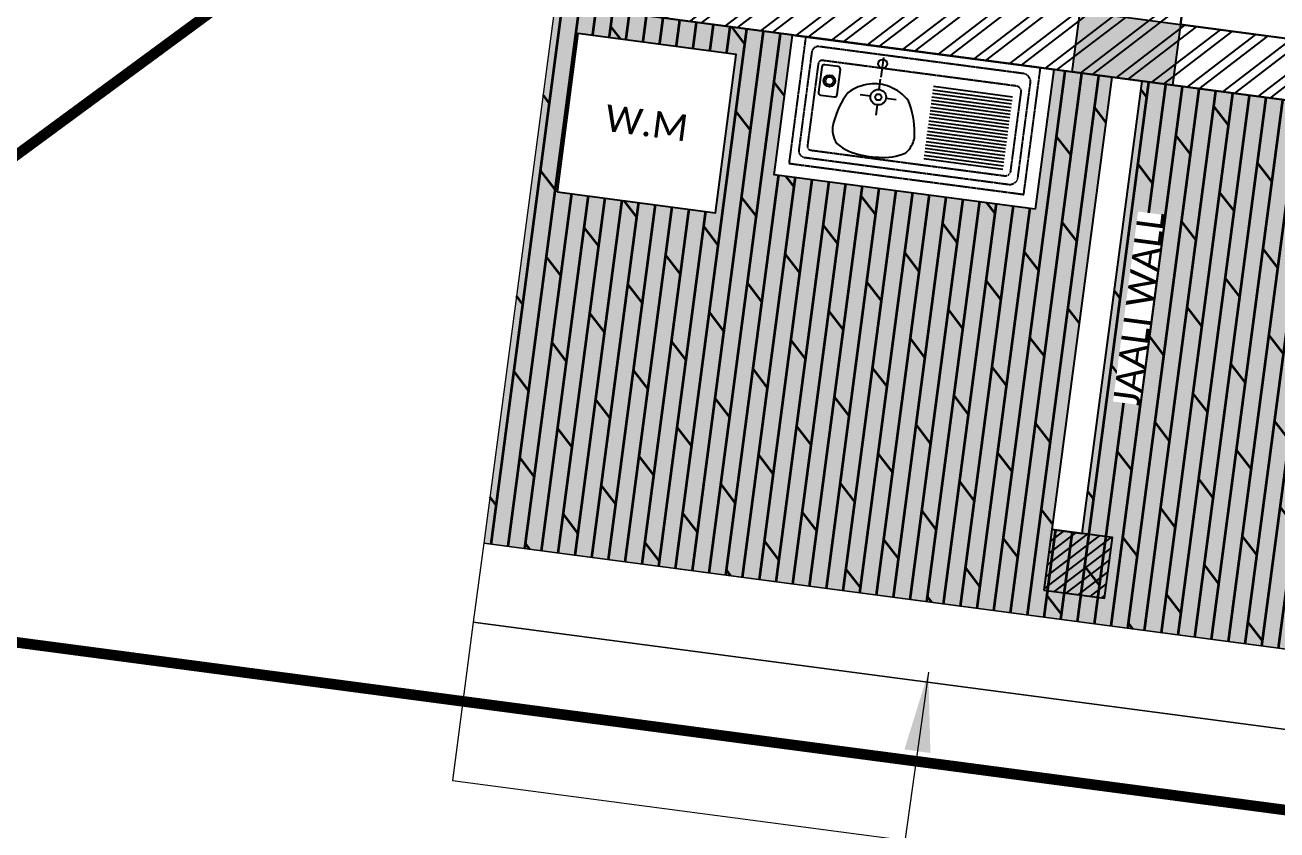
# Model space of a CAD drawing. Header units: millimetres. Extents: x -176651 to 424033, y -469666 to 486614.
# Drawn here: x 102378 to 107082, y 86831 to 89857 of the extents above; entities that cross this region are included whole.
import ezdxf

# ---------------------------------------------------------------- set-up
doc = ezdxf.new("R2010")
doc.units = ezdxf.units.MM
doc.set_wipeout_variables(frame=1)
doc.linetypes.add('1625_East Villa$0$DASHED', pattern=[0.75, 0.5, -0.25])
doc.linetypes.add('1625E_Roof Plan$0$DASHED', pattern=[0.75, 0.5, -0.25])
for name, color, linetype in [('1625_East Villa$0$ad-Arrow', 8, 'Continuous'), ('1625_East Villa$0$ad-Elevation 10', 8, 'Continuous'), ('1625_East Villa$0$ad-Furniture', 8, 'Continuous'), ('1625_East Villa$0$ad-Verandah', 8, 'Continuous'), ('1625_East Villa$0$ad-Wall', 8, 'Continuous'), ('1625_East Villa$0$ad-Wall hatch', 8, 'Continuous'), ('1625E_Columns$0$ad-Column', 8, 'Continuous'), ('1625E_Columns$0$ad-Column Hatch', 8, 'Continuous'), ('1625E_Columns$0$ad-MS Column', 8, 'Continuous'), ('1625E_Roof Plan$0$ad-Primary Roof', 8, 'Continuous'), ('ad-Plinth', 8, 'Continuous'), ('ad-Verandah', 33, 'Continuous')]:
    doc.layers.add(name, color=color, linetype=linetype)
doc.layers.add('1625_East Villa$0$ad-Landscape', color=8, linetype='Continuous', lineweight=35)
doc.styles.add('1625_East Villa$0$6 U T S R N_Corridor-Basement$0$grid_text', font='verdana.ttf', dxfattribs={"width": 0.9})
doc.styles.add('1625_East Villa$0$6 U T S R N_Corridor-Basement$0$Standard', font='arial.ttf')
doc.styles.add('1625_East Villa$0$Standard', font='calibril.ttf')
doc.dimstyles.new('1625_East Villa$0$6 U T S R N_Corridor-Basement$0$1.125', dxfattribs={"dimtxt": 350, "dimasz": 100, "dimexe": 75, "dimexo": 50, "dimgap": 50, "dimtad": 0, "dimdec": 0, "dimzin": 0, "dimdsep": 46, "dimtxsty": '1625_East Villa$0$6 U T S R N_Corridor-Basement$0$grid_text', "dimblk": '1625_East Villa$0$6 U T S R N_Corridor-Basement$0$_ArchTick', "dimcen": 0, "dimdle": 75, "dimclrd": 256, "dimclre": 8, "dimclrt": 7, "dimadec": 3, "dimazin": 0, "dimtfac": 1, "dimtdec": 0, "dimtofl": 0, "dimtmove": 2, "dimatfit": 2, "dimfxl": 80, "dimtolj": 1, "dimtzin": 0, "dimlwd": 18, "dimlwe": 9, "dimarcsym": 0})

# ---------------------------------------------------------------- blocks, each defined once
blk = doc.blocks.new('A$C92fa9908')
at = {"layer": 'ad-Plinth', "ltscale": 5}
blk.add_lwpolyline([(0, 13620), (12120, 13620), (12120, 0), (0, 0), (0, 4745), (2830, 4745), (2830, 8645), (0, 8645)], close=True, dxfattribs=at)
at = {"layer": 'ad-Verandah', "lineweight": 9}
blk.add_lwpolyline([(13650, 4745), (12120, 4745), (12120, 0), (6200, 0), (6200, -2045), (13650, -2045)], close=True, dxfattribs=at)
blk = doc.blocks.new('zw$C194')
at = {"layer": 'ad-Plinth', "ltscale": 5, "rotation": 352.4703876422698}
blk.add_blockref('A$C92fa9908', (-93615.8, -338009.3), dxfattribs=at)
blk = doc.blocks.new('1625_East Villa$0$6 BCDFGHJKX_Typical Floor plan$0$zw$6679')
blk.add_wipeout([(0, 0), (990, 0), (990, -529.6), (0, -529.6)])
at = {"color": 0}
for p, q in [((350, -39.1), (350, -113.6)), ((350, -160.1), (350, -121.3)), ((850, -122.9), (550, -122.3)), ((550, -135.3), (850, -135.9)), ((550, -148.3), (850, -148.9)), ((550, -161.2), (850, -161.9)), ((550, -174.2), (850, -174.9)), ((550, -187.2), (850, -187.9)), ((320.7, -189.4), (281.9, -189.4)), ((350, -218.7), (350, -257.4)), ((379.4, -189.4), (418.1, -189.4)), ((550, -200.2), (850, -200.8)), ((550, -213.2), (850, -213.8)), ((550, -226.2), (850, -226.8)), ((550, -239.1), (850, -239.8)), ((550, -252.1), (850, -252.8)), ((550, -265.1), (850, -265.8)), ((550, -278.5), (850, -279.1)), ((550, -291.5), (850, -292.1)), ((550, -304.4), (850, -305.1)), ((550, -317.4), (850, -318.1)), ((550, -330.4), (850, -331.1)), ((550, -343.4), (850, -344)), ((550, -356.4), (850, -357)), ((550, -369.4), (850, -370)), ((550, -382.3), (850, -383)), ((550, -395.3), (850, -396))]:
    blk.add_line(p, q, dxfattribs=at)
blk.add_lwpolyline([(990, -529.6), (0, -529.6), (0, 0), (990, 0)], close=True)
at = {"color": 0, "linetype": '1625_East Villa$0$DASHED'}
blk.add_lwpolyline([(940, -480), (940, 0), (50, 0), (50, -480)], close=True, dxfattribs=at)
for points in [[(910, -425), (910, -55, 0.313965), (881, -30), (105, -30, 0.414214), (80, -55), (80, -425, 0.414214), (105, -450), (881, -450, 0.313965)], [(880, -405), (880, -95, 0.25996), (861, -80), (125, -80, 0.414214), (110, -95), (110, -405, 0.414214), (125, -420), (861, -420, 0.25996)]]:
    blk.add_lwpolyline(points, format="xyb", close=True, dxfattribs=at)
at = {"color": 0}
blk.add_lwpolyline([(125, -105), (125, -200.2, 0.414214), (135, -210.2), (185.4, -210.2, 0.414214), (195.4, -200.2), (195.4, -105, 0.414214), (185.4, -95), (135, -95, 0.414214)], format="xyb", close=True, dxfattribs=at)
for centre, radius in [((350, -62.6), 16.5), ((160.2, -152.6), 22), ((160.2, -152.6), 15), ((350, -189.4), 29.3), ((350, -189.4), 11.7)]:
    blk.add_circle(centre, radius, dxfattribs=at)
for points in [[(388.1, -145.4), (362.9, -137.9), (336.1, -137.9), (311, -145.4)], [(234.6, -187.7), (214.3, -224.4), (201.1, -264.6), (195.9, -306.2)], [(311, -145.4), (282.2, -152.3), (255.8, -166.9), (234.6, -187.7)], [(464.5, -187.7), (443.3, -167), (416.9, -152.3), (388.1, -145.4)], [(503.2, -306.2), (498, -264.6), (484.8, -224.4), (464.5, -187.7)], [(195.9, -306.2), (192.7, -321.9), (194.4, -338.2), (200.9, -352.7)], [(498.2, -352.8), (504.7, -338.2), (506.5, -321.9), (503.3, -306.2)], [(200.9, -352.8), (204.3, -364.1), (210.4, -374.3), (218.8, -382.6)], [(480.3, -382.6), (488.7, -374.3), (494.8, -364.1), (498.2, -352.8)], [(218.8, -382.6), (248.9, -401.4), (283.5, -411.9), (318.9, -412.9)], [(318.9, -412.9), (335.4, -415.6), (352.1, -416.2), (368.7, -414.4)], [(368.7, -414.4), (372.5, -413.8), (376.2, -412.9), (379.9, -411.9)], [(380.2, -412.9), (415.7, -411.9), (450.2, -401.4), (480.3, -382.6)]]:
    blk.add_open_spline(points, degree=3, dxfattribs=at)
blk = doc.blocks.new('1625_East Villa$0$zw$D357')
at = {"layer": '1625_East Villa$0$ad-Elevation 10', "insert": (215, -847.5), "char_height": 100, "width": 720.07, "attachment_point": 5, "rotation": 90, "style": '1625_East Villa$0$6 U T S R N_Corridor-Basement$0$Standard', "bg_fill": 3, "box_fill_scale": 1, "bg_fill_color": 257, "bg_fill_transparency": 0}
blk.add_mtext('{\\fCalibri Light|b0|i0|c0|p34;JAALI WALL}', dxfattribs=at)
blk.add_wipeout([(0, 0), (115, 0), (115, -1715), (0, -1715)])
at = {"layer": '1625_East Villa$0$ad-Elevation 10'}
blk.add_lwpolyline([(115, -1715), (115, 0), (0, 0), (0, -1715)], close=True, dxfattribs=at)
blk = doc.blocks.new('1625_East Villa$0$zw$3FE3')
blk.add_wipeout([(-300, -300), (-300, 300), (300, 300), (300, -300)])
at = {"layer": '1625_East Villa$0$ad-Furniture'}
blk.add_lwpolyline([(-300, -300), (300, -300), (300, 300), (-300, 300)], close=True, dxfattribs=at)
at = {"layer": '1625_East Villa$0$ad-Furniture', "insert": (0, 0), "char_height": 100, "width": 393.189, "attachment_point": 5, "style": '1625_East Villa$0$Standard', "bg_fill": 2}
blk.add_mtext('\\pxqc;W.M', dxfattribs=at)
blk = doc.blocks.new('1625_East Villa$0$zw$D46D')
at = {"layer": '1625_East Villa$0$ad-Furniture'}
blk.add_lwpolyline([(8540, 2680), (9140, 2680), (9140, 230), (8540, 230)], close=True, dxfattribs=at)
for name, p in [('1625_East Villa$0$zw$D357', (8310, 0)), ('1625_East Villa$0$6 BCDFGHJKX_Typical Floor plan$0$zw$6679', (7100, 0)), ('1625_East Villa$0$zw$3FE3', (6600, -400))]:
    blk.add_blockref(name, p, dxfattribs=at)
blk = doc.blocks.new('1625_East Villa$0$zw$42B5')
at = {"layer": '1625_East Villa$0$ad-Wall hatch', "transparency": 33554610}
h = blk.add_hatch(dxfattribs=at)
h.set_pattern_fill('ANSI32', color=256, scale=10)
h.set_pattern_definition([(45, (-1040635.14, 674820.02), (-67.351921, 67.351921), []), (45, (-1040590.24, 674820.02), (-67.351921, 67.351921), [])])
h.paths.add_polyline_path([(12120, 13620), (12120, 10220), (11890, 10220), (11890, 13390), (7240, 13390), (7240, 8645), (4245, 8645), (4245, 8875), (4445, 8875), (4445, 9370), (4560, 9370), (4560, 8760), (7010, 8760), (7010, 10500), (6360, 10500), (6360, 10615), (7010, 10615), (7010, 13390), (4560, 13390), (4560, 10615), (5560, 10615), (5560, 10500), (4445, 10500), (4445, 13390), (230, 13390), (230, 8875), (3345, 8875), (3345, 8645), (3060, 8645), (3060, 4745), (3345, 4745), (3345, 4515), (230, 4515), (230, 230), (4995, 230), (4995, 3130), (6060, 3130), (6060, 3015), (5110, 3015), (5110, 230), (8310, 230), (8310, 3015), (6860, 3015), (6860, 3130), (8310, 3130), (8310, 4630), (5110, 4630), (5110, 3930), (4995, 3930), (4995, 4515), (4245, 4515), (4245, 4745), (8540, 4745), (8540, 230), (9240, 230), (9240, 0), (0, 0), (0, 4745), (2830, 4745), (2830, 8645), (0, 8645), (0, 13620)])
at = {"layer": '1625_East Villa$0$ad-Wall'}
for points in [[(230, 230), (4995, 230), (4995, 3130), (6060, 3130), (6060, 3015), (5110, 3015), (5110, 230), (8310, 230), (8310, 3015), (6860, 3015), (6860, 3130), (8310, 3130), (8310, 4630), (5110, 4630), (5110, 3930), (4995, 3930), (4995, 4515), (4245, 4515), (4245, 4745), (8540, 4745), (8540, 230), (9240, 230)], [(9240, 0), (0, 0), (0, 4745)]]:
    blk.add_lwpolyline(points, dxfattribs=at)
blk = doc.blocks.new('1625_East Villa$0$6 U T S R N_Corridor-Basement$0$_ArchTick')
at = {"color": 0, "linetype": 'ByBlock', "const_width": 0.15}
blk.add_lwpolyline([(-0.5, -0.5), (0.5, 0.5)], dxfattribs=at)
blk = doc.blocks.new('1625E_Roof Plan')
at = {"layer": '1625E_Roof Plan$0$ad-Primary Roof', "linetype": '1625E_Roof Plan$0$DASHED', "ltscale": 2, "const_width": 40}
blk.add_lwpolyline([(12570, -2645), (2380, -2645), (7475, 2255)], close=True, dxfattribs=at)
blk = doc.blocks.new('1625E_Columns$0$A$C42b14ea2')
at = {"layer": '1625E_Columns$0$ad-MS Column'}
h = blk.add_hatch(dxfattribs=at)
h.set_pattern_fill('ANSI31', color=256, scale=10)
h.set_pattern_definition([(45, (-1729784.14, 638048.958), (-22.4506403, 22.4506403), [])])
h.paths.add_polyline_path([(0, 0), (230, 0), (230, 230), (0, 230)])
blk.add_lwpolyline([(0, 0), (230, 0), (230, 230), (0, 230)], close=True, dxfattribs=at)
blk = doc.blocks.new('1625E_Columns$0$zw$6AA0')
at = {"layer": '1625E_Columns$0$ad-Column Hatch', "transparency": 33554687}
h = blk.add_hatch(color=256, dxfattribs=at)
h.dxf.hatch_style = 1
h.paths.add_polyline_path([(0, -230), (380, -230), (380, 0), (0, 0)])
at = {"layer": '1625E_Columns$0$ad-Column'}
blk.add_lwpolyline([(0, -230), (380, -230), (380, 0), (0, 0)], close=True, dxfattribs=at)
blk = doc.blocks.new('1625E_Columns')
at = {"rotation": 359.9999999999997}
blk.add_blockref('1625E_Columns$0$A$C42b14ea2', (8310, -1945), dxfattribs=at)
at = {"layer": '1625E_Columns$0$ad-Column', "xscale": -1, "rotation": 180}
blk.add_blockref('1625E_Columns$0$zw$6AA0', (8160, 0), dxfattribs=at)
blk = doc.blocks.new('1625_East Villa$0$zw$959F')
at = {"transparency": 33554559}
h = blk.add_hatch(color=43, dxfattribs=at)
h.dxf.hatch_style = 1
h.paths.add_polyline_path([(1530, -8875), (0, -8875), (0, -13620), (-5920, -13620), (-5920, -15665), (1530, -15665)])
at = {"layer": '1625_East Villa$0$ad-Landscape', "transparency": 33554687}
h = blk.add_hatch(dxfattribs=at)
h.set_pattern_fill('DOLMIT', color=44, scale=10, angle=90)
h.set_pattern_definition([(90, (-1096435.54, 661200.024), (-63.5, 5e-14), []), (135, (-1096435.54, 661200.02), (-126.999913, -126.999913), [89.80256, -179.605122])])
h.paths.add_polyline_path([(1530, -8875), (0, -8875), (0, -13620), (-5920, -13620), (-5920, -15665), (1530, -15665)])
at = {"layer": '1625_East Villa$0$ad-Verandah', "lineweight": 9}
for points in [[(1530, -8875), (0, -8875), (0, -13620), (-5920, -13620), (-5920, -15665), (1530, -15665)], [(-5920, -15665), (-5920, -15965), (-2485, -15965), (-2485, -15665)], [(-5920, -15965), (-5920, -16265), (-2485, -16265), (-2485, -15965)], [(-5920, -16265), (-5920, -16565), (-2485, -16565), (-2485, -16265)]]:
    blk.add_lwpolyline(points, close=True, dxfattribs=at)
at = {"layer": '1625_East Villa$0$ad-Arrow'}
blk.add_leader([(-4200, -15927.1, 0), (-4205, -16693.8)], dimstyle='1625_East Villa$0$6 U T S R N_Corridor-Basement$0$1.125', override={"dimscale": 1, "dimasz": 300, "dimgap": 50, "dimtad": 0}, dxfattribs=at)
blk = doc.blocks.new('1625_East Villa')
at = {"layer": '1625_East Villa$0$ad-Verandah'}
blk.add_blockref('1625_East Villa$0$zw$959F', (12120, 13620), dxfattribs=at)
at = {"layer": '1625_East Villa$0$ad-Furniture'}
blk.add_blockref('1625_East Villa$0$zw$D46D', (0, 0), dxfattribs=at)
at = {"layer": '1625_East Villa$0$ad-Wall'}
blk.add_blockref('1625_East Villa$0$zw$42B5', (0, 0), dxfattribs=at)
for name in ['1625E_Roof Plan', '1625E_Columns']:
    blk.add_blockref(name, (0, 0))
blk = doc.blocks.new("All Plot's Villa Plans")
at = {"ltscale": 5, "rotation": 352.4703876422526}
blk.add_blockref('1625_East Villa', (98223.1, 90749.5), dxfattribs=at)

msp = doc.modelspace()

# ---------------------------------------------------------------- block references
at = {"ltscale": 5}
msp.add_blockref("All Plot's Villa Plans", (0, 0), dxfattribs=at)

# ---------------------------------------------------------------- next in the draw order: block references
msp.add_blockref('zw$C194', (191838.8, 428758.8), dxfattribs=at)

doc.saveas('drawing.dxf')
